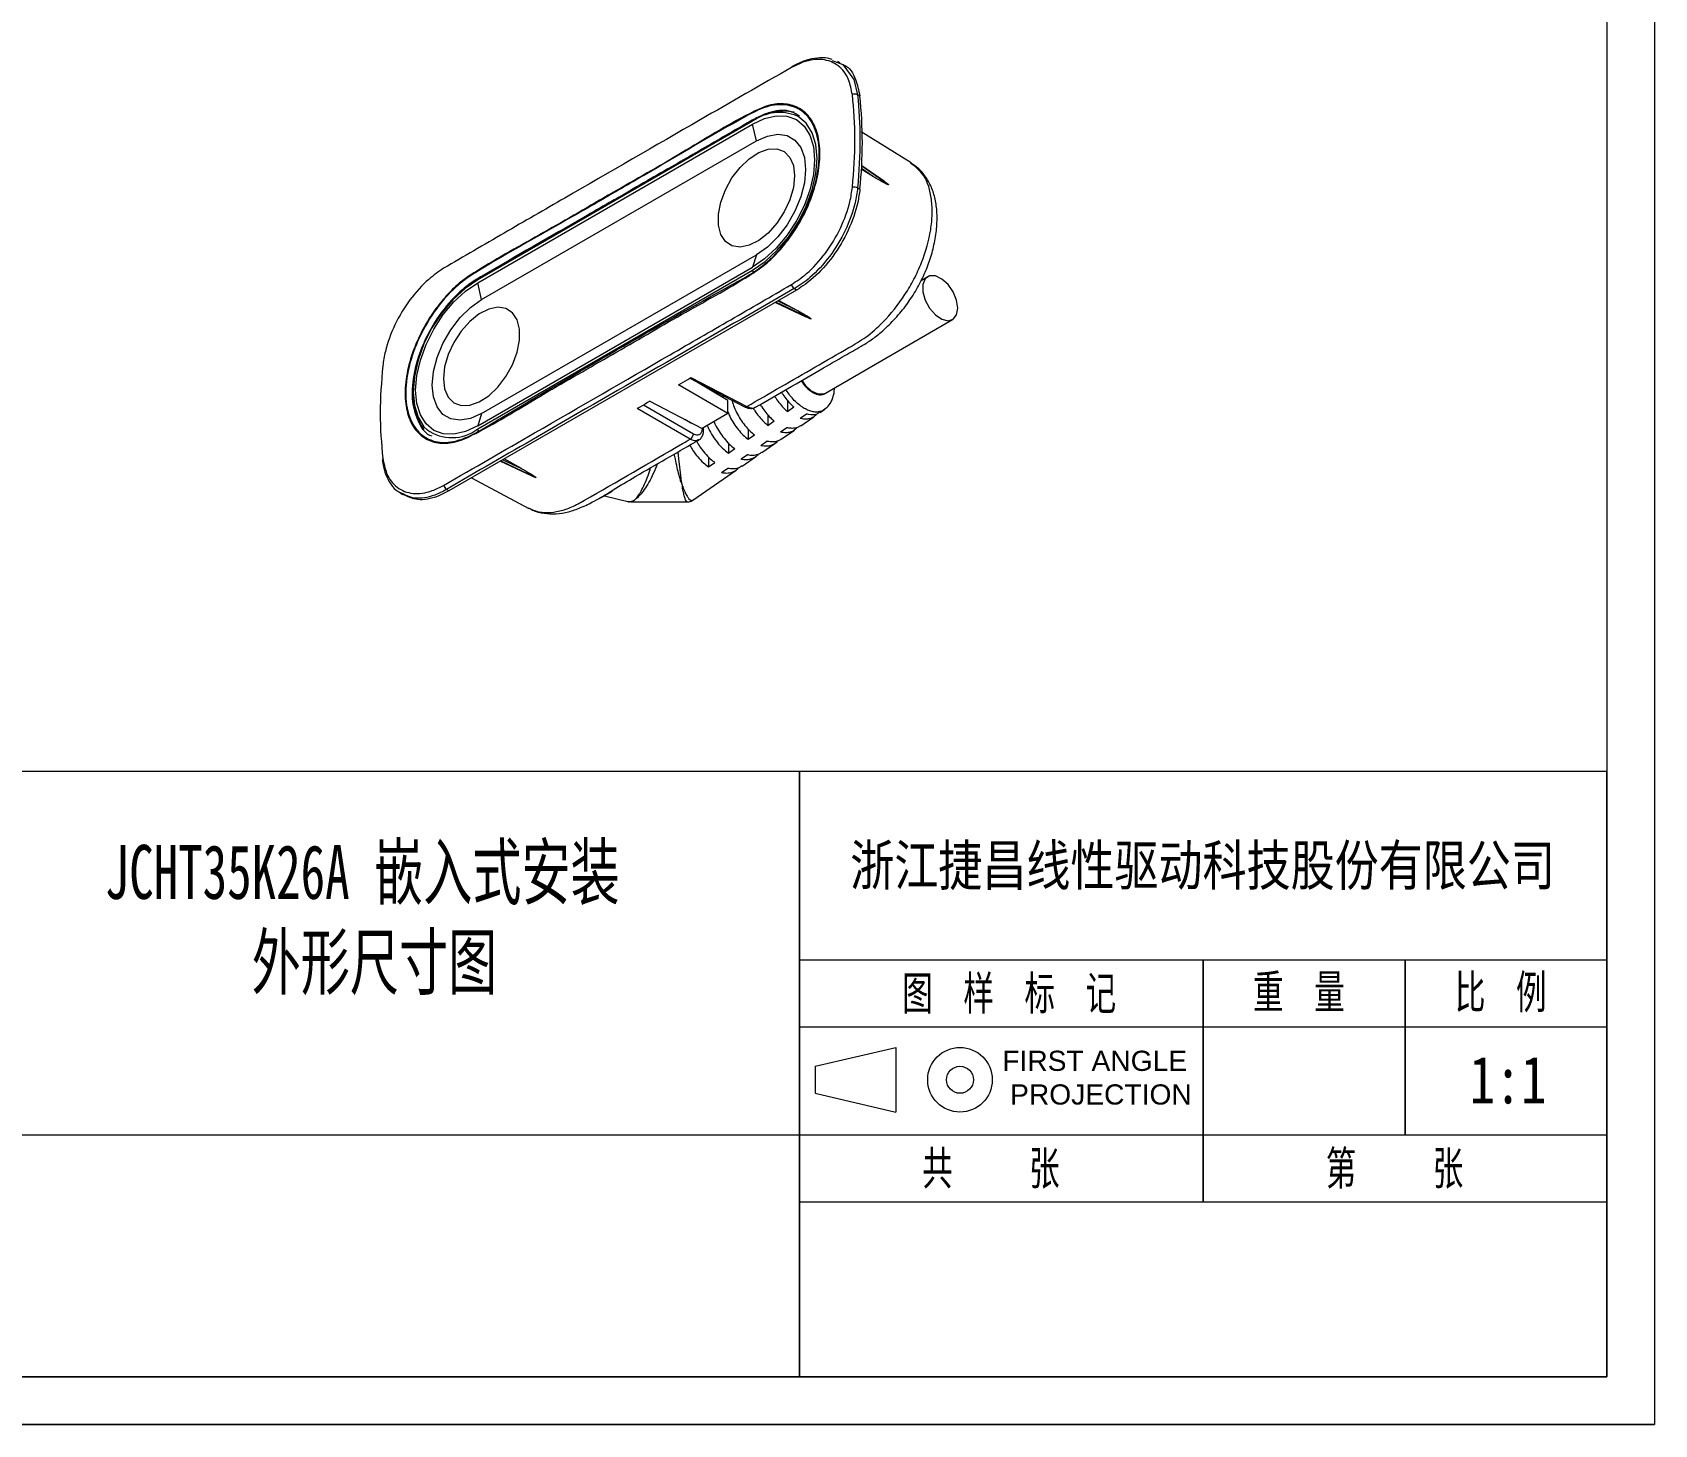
# Model space of a CAD drawing. Header units: millimetres. Extents: x 37 to 3702, y -325 to 1382.
# Drawn here: x 2406.6 to 2586.9, y -321.8 to -167.1 of the extents above; entities that cross this region are included whole.
import ezdxf

# ---------------------------------------------------------------- set-up
doc = ezdxf.new("R2010")
doc.units = ezdxf.units.MM
doc.layers.get('0').update_dxf_attribs({"lineweight": 20})
for name, color, linetype, lineweight in [('1轮廓实线层', 7, 'Continuous', 30), ('2细线层', 4, 'Continuous', 0), ('7标注层', 4, 'Continuous', 15), ('CAXA0', 7, 'Continuous', 70), ('图框层', 7, 'Continuous', 15)]:
    doc.layers.add(name, color=color, linetype=linetype, lineweight=lineweight)
doc.styles.add('PC_TEXTSTYLE', font='romans.shx', dxfattribs={"width": 0.8, "bigfont": 'hzfs.shx'})
doc.styles.add('标准', font='', dxfattribs={"width": 0.667})
doc.styles.get('标准').set_extended_font_data('SimSun')

msp = doc.modelspace()

# ---------------------------------------------------------------- linework, layer by layer
at = {"color": 7, "lineweight": 20}
for p, q in [((2495.49, -170.25), (2496.08, -170.48)), ((2496.38, -170.49), (2496.11, -170.35)), ((2498.56, -174.18), (2498.3, -174.05)), ((2486.62, -176.98), (2456.08, -194.62)), ((2456.08, -194.94), (2486.62, -177.31)), ((2486.69, -176.84), (2456.14, -194.48)), ((2487.05, -179.19), (2486.62, -177.31)), ((2486.71, -176.83), (2486.69, -176.84)), ((2504.27, -181.62), (2498.7, -178.16)), ((2456.5, -196.82), (2487.05, -179.19)), ((2501.3, -183.71), (2498.76, -181.95)), ((2501.73, -184.05), (2498.76, -182)), ((2500.08, -183.17), (2498.71, -182.33)), ((2500.08, -183.17), (2498.74, -182.24)), ((2498.56, -184.54), (2498.3, -184.4)), ((2456.5, -209.48), (2487.05, -191.84)), ((2487.05, -191.84), (2486.62, -193.23)), ((2456.08, -210.86), (2486.62, -193.23)), ((2456.08, -211.19), (2486.62, -193.56)), ((2506.11, -194.28), (2505.35, -194.72)), ((2491.52, -195.76), (2452.87, -218.08)), ((2456.5, -196.82), (2456.08, -194.94)), ((2491.52, -195.76), (2491.26, -195.6)), ((2489.16, -197.13), (2492.56, -198.74)), ((2493.13, -198.97), (2489.21, -197.1)), ((2489.43, -196.97), (2491.55, -197.98)), ((2489.56, -196.9), (2491.55, -197.98)), ((2494.72, -207.2), (2508.86, -199.04)), ((2479.78, -205.48), (2485.99, -208.7)), ((2483.89, -209.47), (2478.38, -206.29)), ((2479.64, -205.56), (2485.75, -208.73)), ((2483.89, -208.04), (2480.39, -205.95)), ((2479.7, -212.33), (2473.81, -208.93)), ((2474.51, -208.52), (2480.05, -211.72)), ((2475.21, -208.12), (2481.01, -211.13)), ((2483.31, -207.36), (2483.41, -207.76)), ((2483.89, -209.47), (2483.89, -208.04)), ((2490.51, -208.03), (2490.51, -209.25)), ((2490.51, -209.25), (2491.22, -208.75)), ((2494.14, -209.36), (2494.66, -209)), ((2456.5, -209.48), (2456.08, -210.86)), ((2479.67, -210.48), (2479.1, -210.14)), ((2483.89, -209.47), (2481.01, -211.13)), ((2488.32, -209.61), (2488.32, -210.79)), ((2488.32, -210.79), (2489.03, -210.29)), ((2492.63, -209.54), (2491.93, -210.02)), ((2491.98, -210.85), (2493.44, -209.84)), ((2479.8, -212.9), (2480.64, -212.42)), ((2481.19, -211.3), (2481.19, -211.02)), ((2481.19, -211.3), (2481.19, -211.29)), ((2486.13, -211.18), (2486.13, -212.34)), ((2486.13, -212.34), (2486.84, -211.84)), ((2488.25, -212.56), (2487.54, -213.05)), ((2490.44, -211.05), (2489.73, -211.54)), ((2489.81, -212.34), (2491.28, -211.33)), ((2460.94, -215.59), (2459.01, -214.53)), ((2481.74, -214.31), (2481.74, -215.42)), ((2483.94, -212.75), (2483.94, -213.88)), ((2483.94, -213.88), (2484.64, -213.38)), ((2486.06, -214.07), (2485.35, -214.56)), ((2485.49, -215.31), (2486.95, -214.3)), ((2487.65, -213.82), (2489.12, -212.82)), ((2458.62, -214.76), (2462.01, -216.37)), ((2458.66, -214.74), (2462.55, -216.59)), ((2458.88, -214.61), (2460.94, -215.59)), ((2479.98, -219.11), (2484.79, -215.79)), ((2481.74, -215.42), (2482.45, -214.93)), ((2483.87, -215.58), (2483.16, -216.07)), ((2452.87, -218.08), (2452.61, -217.91)), ((2455.4, -216.62), (2461.76, -220.02)), ((2470.01, -218.7), (2471.07, -218.09)), ((2478.71, -217.09), (2478.67, -217.09)), ((2478.83, -217.55), (2478.86, -217.54)), ((2447.46, -218.32), (2447.71, -218.48)), ((2470.16, -218.61), (2472.75, -219.26)), ((2472.75, -219.23), (2473.11, -219.27)), ((2473.1, -219.3), (2479.36, -219.3)), ((2493.6, -282.02), (2502.57, -279.93)), ((2502.57, -279.93), (2502.57, -287.11)), ((2493.6, -282.02), (2493.6, -285.01)), ((2493.6, -285.01), (2502.57, -287.11))]:
    msp.add_line(p, q, dxfattribs=at)
at = {"color": 7, "lineweight": 20, "flags": 128}
for points in [[(2496.08, -170.48), (2496.66, -170.7), (2497.88, -172.34), (2498.3, -174.05), (2498.3, -174.05), (2498.3, -174.05)], [(2486.62, -177.31), (2487.97, -176.68), (2489.26, -176.39), (2490.45, -176.44), (2491.5, -176.82), (2492.36, -177.54), (2492.99, -178.54), (2493.39, -179.81), (2493.52, -181.29), (2493.39, -182.92), (2492.99, -184.64), (2492.36, -186.38), (2491.5, -188.08), (2490.45, -189.68), (2489.26, -191.1), (2487.97, -192.3), (2486.62, -193.23)], [(2486.62, -193.56), (2488.02, -192.59), (2489.37, -191.34), (2490.61, -189.86), (2491.7, -188.2), (2492.59, -186.43), (2493.25, -184.61), (2493.66, -182.82), (2493.8, -181.13), (2493.66, -179.59), (2493.25, -178.27), (2492.59, -177.22), (2491.7, -176.48), (2491.55, -176.4)], [(2487.05, -179.19), (2488.27, -178.64), (2489.43, -178.44), (2490.46, -178.59), (2491.33, -179.09), (2491.99, -179.92), (2492.39, -181.02), (2492.53, -182.35), (2492.39, -183.84), (2491.99, -185.41), (2491.33, -186.99), (2490.46, -188.49), (2489.43, -189.84), (2488.27, -190.98), (2487.05, -191.84)], [(2491.29, -183.06), (2491.16, -184.36), (2490.77, -185.73), (2490.14, -187.08), (2489.32, -188.34), (2488.36, -189.42), (2487.31, -190.25), (2486.25, -190.78), (2485.24, -190.99), (2484.34, -190.85), (2483.62, -190.37), (2483.1, -189.59), (2482.84, -188.56), (2482.84, -187.33), (2483.1, -185.99), (2483.62, -184.62), (2484.34, -183.3), (2485.24, -182.12), (2486.25, -181.16), (2487.31, -180.47), (2488.36, -180.1), (2489.32, -180.06), (2490.14, -180.37), (2490.77, -181.01), (2491.16, -181.92), (2491.29, -183.06)], [(2456.08, -194.62), (2454.68, -195.58), (2453.33, -196.83), (2452.09, -198.31), (2451, -199.97), (2450.11, -201.74), (2449.45, -203.56), (2449.04, -205.35), (2448.9, -207.05), (2449.04, -208.58), (2449.45, -209.9), (2450.11, -210.95), (2450.41, -211.26)], [(2509.43, -197.78), (2509.3, -196.89), (2508.92, -195.97), (2508.35, -195.15), (2507.66, -194.53), (2506.95, -194.19), (2506.31, -194.19), (2505.83, -194.52), (2505.57, -195.14), (2505.57, -195.97), (2505.83, -196.89), (2506.31, -197.77), (2506.95, -198.51), (2507.66, -199), (2508.35, -199.17), (2508.92, -199), (2509.3, -198.52), (2509.43, -197.78)], [(2456.08, -210.86), (2454.73, -211.49), (2453.44, -211.78), (2452.25, -211.73), (2451.2, -211.35), (2450.34, -210.64), (2449.71, -209.63), (2449.31, -208.36), (2449.18, -206.88), (2449.31, -205.25), (2449.71, -203.53), (2450.34, -201.79), (2451.2, -200.09), (2452.25, -198.49), (2453.44, -197.07), (2454.73, -195.87), (2456.08, -194.94)], [(2456.5, -209.48), (2455.28, -210.02), (2454.12, -210.22), (2453.08, -210.07), (2452.22, -209.57), (2451.56, -208.74), (2451.16, -207.64), (2451.02, -206.31), (2451.16, -204.82), (2451.56, -203.25), (2452.22, -201.68), (2453.08, -200.17), (2454.12, -198.82), (2455.28, -197.68), (2456.5, -196.82)], [(2452.26, -205.6), (2452.39, -206.74), (2452.78, -207.65), (2453.41, -208.29), (2454.23, -208.6), (2455.19, -208.56), (2456.23, -208.19), (2457.3, -207.5), (2458.31, -206.54), (2459.21, -205.36), (2459.93, -204.05), (2460.45, -202.67), (2460.71, -201.33), (2460.71, -200.1), (2460.45, -199.07), (2459.93, -198.29), (2459.21, -197.81), (2458.31, -197.67), (2457.3, -197.88), (2456.23, -198.41), (2455.19, -199.25), (2454.23, -200.32), (2453.41, -201.58), (2452.78, -202.93), (2452.39, -204.3), (2452.26, -205.6)], [(2478.38, -206.29), (2478.64, -206.14), (2478.91, -205.99), (2479.17, -205.83), (2479.43, -205.68), (2479.78, -205.48)], [(2482.46, -207.18), (2482.55, -207.1), (2482.58, -207.07)], [(2492.09, -205.81), (2492.47, -206.33), (2493.16, -206.95), (2493.87, -207.29), (2494.51, -207.29), (2494.72, -207.2)], [(2475.21, -208.12), (2474.95, -208.27), (2474.68, -208.42), (2474.42, -208.57), (2474.16, -208.72), (2473.81, -208.93)], [(2478.34, -213.75), (2478.41, -214.5), (2478.51, -215.43), (2478.61, -216.31), (2478.71, -217.09), (2478.71, -217.09), (2478.71, -217.09)], [(2469.58, -218.93), (2470.01, -218.7), (2470.01, -218.7)]]:
    msp.add_lwpolyline(points, dxfattribs=at)
at = {"color": 7, "lineweight": 20}
for radius in [3.59, 1.5]:
    msp.add_circle((2509.68, -283.52), radius, dxfattribs=at)
for centre, radius, start, end in [((2491.13, -171.08), 0.188, 119.6134, 162.4997), ((2498, -174.68), 0.702, 65.0023, 113.2062), ((2450.77, -179.36), 48.06, 353.813, 6.187), ((2489.62, -181.2), 5.17, 68.0541, 125.4088), ((2490.05, -181.58), 5.71, 78.0206, 124.2208), ((2486.77, -176.96), 0.148, 125.0133, 186.2988), ((2497.9, -185.23), 0.919, 64.1447, 100.8078), ((2456.22, -194.6), 0.148, 125.0133, 186.2988), ((2487.08, -193.54), 0.456, 182.5389, 216.8015), ((2491.72, -194.95), 0.798, 194.0224, 234.7857), ((2455.12, -207.57), 6.23, 176.3302, 216.3371), ((2485.84, -208.5), 0.245, 247.6769, 306.785), ((2453.2, -207.4), 4.76, 234.2166, 307.194), ((2456.53, -211.17), 0.456, 182.5385, 216.7864), ((2479.31, -211.7), 0.736, 301.2918, 358.7076), ((2480.95, -211.33), 0.25, 8.3076, 63.8327), ((2445.72, -214.61), 0.243, 139.5731, 185.9303), ((2453.05, -217.26), 0.785, 194.5627, 236.1302)]:
    msp.add_arc(centre, radius, start, end, dxfattribs=at)
msp.add_ellipse((2478.97, -212.91), major_axis=(-0.71, 6.39), ratio=0.1444, start_param=2.267952, end_param=2.366779, dxfattribs=at)
for points, knots in [([(2490.95, -171.02), (2487.57, -172.96), (2479.17, -177.78), (2468.53, -183.94), (2459.02, -189.42), (2454.53, -192.03), (2452.29, -193.34)], [0, 0, 0, 0, 0.2619286, 0.6513845, 0.8256918, 1, 1, 1, 1]), ([(2497.72, -174.04), (2497.61, -173.47), (2497.35, -172.12), (2496.22, -170.68), (2494.44, -169.99), (2492.58, -170.22), (2491.38, -170.81), (2490.95, -171.02)], [0, 0, 0, 0, 0.171095, 0.40378, 0.63666, 0.869612, 1, 1, 1, 1]), ([(2495.48, -170.15), (2495.31, -170.09), (2494.8, -169.92), (2493.83, -169.93), (2492.6, -170.18), (2491.65, -170.57), (2491.13, -170.87), (2491.04, -170.92)], [0, 0, 0, 0, 0.1276733, 0.393948, 0.6628056, 0.9397532, 1, 1, 1, 1]), ([(2496.67, -170.71), (2496.72, -170.73), (2497.4, -170.95), (2498.12, -172.14), (2498.42, -173.56), (2498.56, -174.18)], [0, 0, 0, 0, 0.044609, 0.579316, 1, 1, 1, 1]), ([(2497.72, -184.33), (2497.87, -182.54), (2498.15, -178.94), (2497.87, -175.68), (2497.72, -174.04)], [0, 0, 0, 0, 0.495668, 1, 1, 1, 1]), ([(2498.3, -174.05), (2498.43, -175.67), (2498.7, -178.96), (2498.43, -182.58), (2498.3, -184.4)], [0, 0, 0, 0, 0.496121, 1, 1, 1, 1]), ([(2471.09, -184.93), (2473.64, -183.48), (2478.71, -180.6), (2484.47, -177), (2488.4, -175.12), (2490.31, -174.98), (2491.91, -175.48), (2493.14, -176.61), (2493.93, -178.34), (2494.21, -180.56), (2493.93, -183.1), (2493.14, -185.75), (2492.01, -188.09), (2490.72, -190.07), (2489.39, -191.67), (2487.89, -193.09), (2484.31, -195.41), (2478.69, -198.44), (2471.07, -202.94), (2463.44, -207.23), (2457.66, -210.84), (2453.74, -212.73), (2451.82, -212.87), (2450.23, -212.37), (2448.99, -211.23), (2448.2, -209.51), (2447.92, -207.28), (2448.2, -204.74), (2448.99, -202.1), (2450.13, -199.75), (2451.41, -197.78), (2452.75, -196.18), (2454.24, -194.75), (2457.83, -192.43), (2463.44, -189.41), (2468.52, -186.41), (2471.08, -184.93), (2471.09, -184.93)], [0, 0, 0, 0, 0.0696601, 0.1382775, 0.1579007, 0.1763033, 0.1943849, 0.2124597, 0.2308905, 0.2497661, 0.2686417, 0.2870724, 0.3051473, 0.3187192, 0.3324166, 0.3462942, 0.3613267, 0.4300438, 0.4998021, 0.5695604, 0.6382775, 0.6579007, 0.6763033, 0.6943849, 0.7124597, 0.7308905, 0.7497661, 0.7686417, 0.7870724, 0.8051473, 0.8187192, 0.8324166, 0.8462942, 0.8613267, 0.9300438, 0.9998021, 1, 1, 1, 1]), ([(2471.07, -185.03), (2471.3, -184.89), (2472.48, -184.21), (2477.43, -181.37), (2482.86, -178.06), (2488.27, -175.19), (2490.59, -175.04), (2492.53, -175.95), (2493.78, -177.92), (2494.19, -180.68), (2493.72, -183.95), (2492.41, -187.35), (2490.42, -190.49), (2488.22, -192.79), (2486.16, -194.15), (2476.38, -199.56), (2466.58, -205.23), (2456.79, -211.1), (2454.72, -212.28), (2452.43, -212.88), (2450.27, -212.37), (2448.74, -210.79), (2447.99, -208.29), (2448.13, -205.17), (2449.14, -201.78), (2450.91, -198.45), (2452.89, -196.06), (2454.65, -194.56), (2459.09, -191.79), (2464.56, -188.8), (2469.59, -185.89), (2471.07, -185.03)], [0, 0, 0, 0, 0.00647, 0.03235, 0.135871, 0.15617, 0.179827, 0.203518, 0.227166, 0.250858, 0.274494, 0.298184, 0.32184, 0.345497, 0.361808, 0.378217, 0.614166, 0.630681, 0.64716, 0.670808, 0.694499, 0.718146, 0.741843, 0.765519, 0.789189, 0.812832, 0.837469, 0.849763, 0.86208, 0.959325, 1, 1, 1, 1]), ([(2491.86, -176.44), (2491.48, -176.21), (2490.52, -175.63), (2488.77, -175.86), (2487.07, -176.59), (2485.27, -177.64), (2482.12, -179.46), (2477.35, -182.22), (2473.48, -184.45), (2471.42, -185.64)], [0, 0, 0, 0, 0.077018, 0.194054, 0.257346, 0.320947, 0.449527, 0.706687, 1, 1, 1, 1]), ([(2485.99, -208.7), (2488.51, -207.24), (2492.29, -205.06), (2496.7, -202.51), (2499.25, -201.05), (2501.43, -199.14), (2503.25, -196.86), (2504.61, -194.53), (2505.71, -192.11), (2506.41, -189.61), (2506.63, -187.29), (2506.52, -185.15), (2505.87, -182.94), (2504.71, -182.05), (2504.17, -181.64)], [0, 0, 0, 0, 0.237008, 0.355512, 0.414803, 0.475904, 0.564987, 0.609112, 0.654524, 0.743053, 0.78772, 0.833734, 0.922577, 1, 1, 1, 1]), ([(2486.97, -208.76), (2489.36, -207.38), (2492.66, -205.48), (2496.59, -203.2), (2498.42, -202.17), (2499.82, -201.32), (2501.05, -200.35), (2502.34, -199.12), (2503.63, -197.59), (2504.74, -195.94), (2505.64, -194.23), (2506.34, -192.48), (2506.83, -190.7), (2507.12, -188.91), (2507.16, -187.21), (2506.97, -185.66), (2506.53, -184.27), (2505.83, -183.05), (2505.02, -182.13), (2504.4, -181.76), (2504.17, -181.62)], [0, 0, 0, 0, 0.231695, 0.319451, 0.377591, 0.412497, 0.447761, 0.494931, 0.541548, 0.586917, 0.630863, 0.673421, 0.717133, 0.762247, 0.808442, 0.850225, 0.890423, 0.933394, 0.975584, 1, 1, 1, 1]), ([(2501.73, -184.05), (2501.73, -184.05), (2501.73, -184.05), (2501.73, -184.05), (2501.72, -184.06), (2501.68, -184.05), (2501.52, -183.99), (2500.98, -183.7), (2500.47, -183.4), (2500.08, -183.17)], [0, 0, 0, 0, 0.001441, 0.003325, 0.006786, 0.018728, 0.075989, 0.303541, 1, 1, 1, 1]), ([(2501.3, -183.71), (2501.31, -183.71), (2501.36, -183.74), (2501.44, -183.8), (2501.54, -183.87), (2501.6, -183.92), (2501.65, -183.96), (2501.68, -183.98), (2501.7, -184), (2501.71, -184.01), (2501.72, -184.03), (2501.73, -184.03), (2501.73, -184.04), (2501.73, -184.04), (2501.73, -184.05), (2501.73, -184.05)], [0, 0, 0, 0, 0.036385, 0.350831, 0.561935, 0.703818, 0.799341, 0.863819, 0.907513, 0.937303, 0.957805, 0.97834, 0.986926, 0.99561, 1, 1, 1, 1]), ([(2471.42, -185.64), (2471.18, -185.77), (2470, -186.45), (2465.05, -189.31), (2459.91, -192.26), (2455.24, -194.98), (2454.32, -195.75), (2453.04, -196.98), (2451.48, -198.85), (2449.79, -202.02), (2448.84, -205.26), (2448.69, -208.26), (2449.45, -210.54), (2450.3, -211.8), (2450.98, -211.96), (2450.98, -211.96)], [0, 0, 0, 0, 0.0217175, 0.1085876, 0.4560679, 0.4964976, 0.5378306, 0.5420971, 0.6209968, 0.6967158, 0.7725209, 0.8483513, 0.9242379, 0.9999735, 1, 1, 1, 1]), ([(2490.95, -195.14), (2491.51, -194.77), (2492.85, -193.88), (2494.79, -191.72), (2496.48, -188.92), (2497.43, -186.34), (2497.65, -184.86), (2497.72, -184.33)], [0, 0, 0, 0, 0.171211, 0.404154, 0.637018, 0.869791, 1, 1, 1, 1]), ([(2498.3, -184.4), (2498.3, -184.4), (2498.25, -184.94), (2497.98, -186.5), (2497.03, -189.17), (2495.26, -192.1), (2493.24, -194.29), (2491.85, -195.27), (2491.26, -195.6), (2491.26, -195.6)], [0, 0, 0, 0, 0.000004, 0.130191, 0.363089, 0.596093, 0.829022, 0.999996, 1, 1, 1, 1]), ([(2498.56, -184.54), (2498.49, -185.04), (2498.28, -186.52), (2497.35, -189.15), (2495.62, -192.08), (2493.57, -194.4), (2492.15, -195.35), (2491.52, -195.76)], [0, 0, 0, 0, 0.117533, 0.350711, 0.583827, 0.816818, 1, 1, 1, 1]), ([(2452.29, -193.34), (2451.73, -193.72), (2450.42, -194.62), (2448.48, -196.78), (2446.79, -199.58), (2445.84, -202.16), (2445.61, -203.64), (2445.53, -204.17)], [0, 0, 0, 0, 0.171211, 0.404154, 0.637018, 0.869791, 1, 1, 1, 1]), ([(2452.29, -217.46), (2455.66, -215.52), (2464.05, -210.69), (2474.69, -204.54), (2484.2, -199.06), (2488.7, -196.45), (2490.95, -195.14)], [0, 0, 0, 0, 0.261929, 0.651384, 0.825692, 1, 1, 1, 1]), ([(2491.26, -195.6), (2488.88, -196.97), (2484.11, -199.71), (2474.61, -205.2), (2464.09, -211.26), (2455.98, -215.96), (2452.61, -217.91)], [0, 0, 0, 0, 0.184528, 0.369061, 0.738121, 1, 1, 1, 1]), ([(2491.55, -197.98), (2491.62, -198.02), (2491.83, -198.14), (2492.18, -198.34), (2492.52, -198.53), (2492.76, -198.68), (2492.9, -198.77), (2492.99, -198.83), (2493.04, -198.87), (2493.08, -198.9), (2493.1, -198.92), (2493.12, -198.93), (2493.12, -198.94), (2493.13, -198.95), (2493.13, -198.96), (2493.13, -198.96), (2493.13, -198.96), (2493.13, -198.97), (2493.13, -198.97), (2493.13, -198.97)], [0, 0, 0, 0, 0.125098, 0.375302, 0.625601, 0.748338, 0.830266, 0.885063, 0.921803, 0.946513, 0.963202, 0.974536, 0.982297, 0.98767, 0.992889, 0.995679, 0.997634, 0.999058, 1, 1, 1, 1]), ([(2493.13, -198.97), (2493.13, -198.97), (2493.12, -198.97), (2493.11, -198.97), (2493.08, -198.96), (2492.98, -198.93), (2492.8, -198.85), (2492.65, -198.78), (2492.57, -198.74)], [0, 0, 0, 0, 0.005682, 0.014061, 0.037526, 0.137226, 0.532564, 1, 1, 1, 1]), ([(2445.53, -204.17), (2445.38, -205.95), (2445.09, -209.54), (2445.38, -212.81), (2445.53, -214.46)], [0, 0, 0, 0, 0.495668, 1, 1, 1, 1]), ([(2489.84, -207.1), (2489.89, -207.19), (2490.07, -207.49), (2490.43, -207.96), (2490.85, -208.42), (2491.12, -208.66), (2491.22, -208.75)], [0, 0, 0, 0, 0.138142, 0.464791, 0.801369, 1, 1, 1, 1]), ([(2494.55, -209.06), (2494.53, -209.08), (2494.4, -209.19), (2494.12, -209.28), (2493.7, -209.34), (2493.24, -209.28), (2492.75, -209.11), (2492.25, -208.84), (2491.75, -208.48), (2491.25, -208.02), (2490.79, -207.48), (2490.48, -207.07), (2490.35, -206.84), (2490.34, -206.82)], [0, 0, 0, 0, 0.022199, 0.126552, 0.233756, 0.340124, 0.449641, 0.554054, 0.661375, 0.769604, 0.88118, 0.989414, 1, 1, 1, 1]), ([(2492.05, -205.83), (2492.13, -205.96), (2492.37, -206.36), (2492.9, -206.88), (2493.57, -207.3), (2494.19, -207.45), (2494.5, -207.33), (2494.65, -207.27)], [0, 0, 0, 0, 0.110127, 0.34489, 0.57223, 0.803046, 1, 1, 1, 1]), ([(2494.54, -209.04), (2494.71, -208.92), (2495.11, -208.64), (2495.53, -207.9), (2495.72, -207.19), (2495.72, -206.73), (2495.72, -206.62)], [0, 0, 0, 0, 0.222445, 0.523783, 0.889908, 1, 1, 1, 1]), ([(2484.34, -207.95), (2484.39, -208.16), (2484.5, -208.63), (2484.85, -209.37), (2485.27, -210.12), (2485.77, -210.81), (2486.29, -211.39), (2486.66, -211.7), (2486.84, -211.84)], [0, 0, 0, 0, 0.1406208, 0.3185078, 0.5020918, 0.6708259, 0.8452055, 1, 1, 1, 1]), ([(2485.75, -208.72), (2485.77, -208.73), (2485.97, -208.86), (2486.35, -208.92), (2486.76, -208.9), (2486.92, -208.77), (2486.96, -208.74)], [0, 0, 0, 0, 0.0593992, 0.5095534, 0.8930345, 1, 1, 1, 1]), ([(2485.99, -208.7), (2486.15, -208.76), (2486.47, -208.89), (2486.81, -208.88), (2486.93, -208.77), (2486.96, -208.75)], [0, 0, 0, 0, 0.444666, 0.889349, 1, 1, 1, 1]), ([(2486.69, -208.85), (2486.75, -208.96), (2486.95, -209.31), (2487.35, -209.83), (2487.83, -210.38), (2488.17, -210.67), (2488.32, -210.79)], [0, 0, 0, 0, 0.147474, 0.444868, 0.751905, 1, 1, 1, 1]), ([(2487.48, -208.47), (2487.54, -208.56), (2487.72, -208.88), (2488.1, -209.37), (2488.56, -209.9), (2488.89, -210.17), (2489.03, -210.29)], [0, 0, 0, 0, 0.127474, 0.436912, 0.75623, 1, 1, 1, 1]), ([(2489.08, -207.54), (2489.13, -207.63), (2489.31, -207.94), (2489.68, -208.41), (2490.11, -208.9), (2490.4, -209.15), (2490.51, -209.25)], [0, 0, 0, 0, 0.1333493, 0.4538937, 0.7843397, 1, 1, 1, 1]), ([(2479.67, -210.48), (2479.71, -210.5), (2479.77, -210.53), (2479.82, -210.52), (2479.84, -210.52)], [0, 0, 0, 0, 0.646936, 1, 1, 1, 1]), ([(2481.58, -210.8), (2481.63, -210.91), (2481.8, -211.32), (2482.18, -211.97), (2482.71, -212.72), (2483.3, -213.37), (2483.72, -213.71), (2483.94, -213.88)], [0, 0, 0, 0, 0.087306, 0.331654, 0.549216, 0.774489, 1, 1, 1, 1]), ([(2482.34, -210.36), (2482.39, -210.47), (2482.56, -210.87), (2482.93, -211.51), (2483.46, -212.25), (2484.03, -212.89), (2484.44, -213.22), (2484.64, -213.38)], [0, 0, 0, 0, 0.091113, 0.334544, 0.552958, 0.77901, 1, 1, 1, 1]), ([(2483.89, -209.33), (2483.95, -209.49), (2484.13, -209.91), (2484.52, -210.57), (2485.02, -211.27), (2485.56, -211.87), (2485.94, -212.19), (2486.13, -212.34)], [0, 0, 0, 0, 0.127452, 0.361865, 0.575641, 0.796674, 1, 1, 1, 1]), ([(2491.97, -210.84), (2491.86, -210.9), (2491.62, -211.05), (2491.17, -211.14), (2490.76, -211.12), (2490.51, -211.06), (2490.44, -211.05)], [0, 0, 0, 0, 0.261822, 0.567006, 0.881731, 1, 1, 1, 1]), ([(2493.75, -209.54), (2493.67, -209.64), (2493.47, -209.85), (2493.09, -210.03), (2492.64, -210.13), (2492.25, -210.1), (2492, -210.04), (2491.93, -210.02)], [0, 0, 0, 0, 0.2002635, 0.4372898, 0.6669504, 0.903618, 1, 1, 1, 1]), ([(2494.11, -209.3), (2494, -209.39), (2493.67, -209.67), (2493.11, -209.66), (2492.71, -209.55), (2492.63, -209.54)], [0, 0, 0, 0, 0.280709, 0.873035, 1, 1, 1, 1]), ([(2461.71, -219.97), (2462.01, -220.11), (2462.65, -220.42), (2463.84, -220.53), (2465.16, -220.36), (2466.55, -219.9), (2471.11, -217.34), (2475.49, -214.75), (2479.41, -212.49), (2479.7, -212.33)], [0, 0, 0, 0, 0.06523, 0.141145, 0.219271, 0.293046, 0.368696, 0.953575, 1, 1, 1, 1]), ([(2480.63, -212.39), (2480.55, -212.44), (2480.37, -212.54), (2480.03, -212.49), (2479.79, -212.37), (2479.7, -212.33)], [0, 0, 0, 0, 0.298095, 0.741977, 1, 1, 1, 1]), ([(2480.05, -211.72), (2480.12, -211.75), (2480.3, -211.84), (2480.58, -211.87), (2480.84, -211.75), (2481.02, -211.5), (2481.04, -211.23), (2481.06, -211.1)], [0, 0, 0, 0, 0.126921, 0.345261, 0.563529, 0.781764, 1, 1, 1, 1]), ([(2480.42, -212.58), (2480.54, -212.78), (2480.8, -213.24), (2481.31, -213.89), (2481.88, -214.49), (2482.28, -214.79), (2482.45, -214.93)], [0, 0, 0, 0, 0.2085032, 0.4839318, 0.7693387, 1, 1, 1, 1]), ([(2480.63, -212.4), (2480.67, -212.39), (2480.84, -212.32), (2481.05, -212.02), (2481.19, -211.65), (2481.18, -211.39), (2481.17, -211.29)], [0, 0, 0, 0, 0.091115, 0.443709, 0.802226, 1, 1, 1, 1]), ([(2489.42, -212.52), (2489.36, -212.59), (2489.18, -212.8), (2488.8, -213), (2488.3, -213.13), (2487.86, -213.12), (2487.6, -213.06), (2487.54, -213.05)], [0, 0, 0, 0, 0.134749, 0.403024, 0.657118, 0.919524, 1, 1, 1, 1]), ([(2489.8, -212.32), (2489.7, -212.39), (2489.46, -212.55), (2489, -212.64), (2488.57, -212.63), (2488.31, -212.57), (2488.25, -212.56)], [0, 0, 0, 0, 0.247071, 0.565162, 0.893547, 1, 1, 1, 1]), ([(2491.58, -211.03), (2491.51, -211.11), (2491.33, -211.32), (2490.95, -211.52), (2490.47, -211.63), (2490.06, -211.61), (2489.8, -211.55), (2489.73, -211.54)], [0, 0, 0, 0, 0.1643179, 0.4173955, 0.6598781, 0.9100279, 1, 1, 1, 1]), ([(2445.53, -214.46), (2445.65, -215.03), (2445.92, -216.38), (2447.05, -217.83), (2448.83, -218.51), (2450.69, -218.27), (2451.87, -217.68), (2452.29, -217.46)], [0, 0, 0, 0, 0.171095, 0.40378, 0.63666, 0.869612, 1, 1, 1, 1]), ([(2461.92, -220.06), (2462.01, -220.11), (2462.47, -220.38), (2463.45, -220.59), (2464.79, -220.68), (2466.17, -220.44), (2467.59, -219.94), (2469.15, -219.18), (2471.06, -218.02), (2473.53, -216.49), (2476.54, -214.79), (2478.73, -213.53), (2479.8, -212.9)], [0, 0, 0, 0, 0.016362, 0.087113, 0.158113, 0.230354, 0.302333, 0.385624, 0.485606, 0.624673, 0.816267, 1, 1, 1, 1]), ([(2478.67, -217.09), (2478.6, -216.84), (2478.46, -216.34), (2478.24, -215.48), (2478.07, -214.68), (2477.98, -214.16), (2477.94, -213.97)], [0, 0, 0, 0, 0.276964, 0.555179, 0.839463, 1, 1, 1, 1]), ([(2479.69, -213.06), (2479.79, -213.24), (2480.04, -213.68), (2480.54, -214.32), (2481.13, -214.95), (2481.55, -215.27), (2481.74, -215.42)], [0, 0, 0, 0, 0.180543, 0.458647, 0.746967, 1, 1, 1, 1]), ([(2487.25, -214.01), (2487.21, -214.07), (2487.03, -214.28), (2486.65, -214.49), (2486.11, -214.64), (2485.67, -214.62), (2485.4, -214.57), (2485.35, -214.56)], [0, 0, 0, 0, 0.1089, 0.39206, 0.657142, 0.931182, 1, 1, 1, 1]), ([(2487.64, -213.8), (2487.54, -213.87), (2487.29, -214.04), (2486.81, -214.15), (2486.38, -214.14), (2486.11, -214.08), (2486.06, -214.07)], [0, 0, 0, 0, 0.2358665, 0.5664237, 0.9080373, 1, 1, 1, 1]), ([(2445.48, -214.64), (2445.48, -214.67), (2445.53, -215.14), (2445.74, -216.04), (2446.25, -217.12), (2446.83, -217.89), (2447.28, -218.16), (2447.42, -218.24)], [0, 0, 0, 0, 0.022999, 0.297108, 0.589145, 0.877045, 1, 1, 1, 1]), ([(2460.94, -215.59), (2461.01, -215.63), (2461.36, -215.82), (2461.78, -216.06), (2462.17, -216.3), (2462.31, -216.39), (2462.41, -216.45), (2462.46, -216.5), (2462.5, -216.52), (2462.53, -216.54), (2462.54, -216.56), (2462.55, -216.57), (2462.55, -216.58), (2462.55, -216.58), (2462.55, -216.58), (2462.55, -216.59), (2462.55, -216.59)], [0, 0, 0, 0, 0.122615, 0.613155, 0.743721, 0.830402, 0.8879, 0.926022, 0.9513, 0.968077, 0.979235, 0.98669, 0.993251, 0.996221, 0.998598, 1, 1, 1, 1]), ([(2476.04, -215.07), (2476.01, -215.15), (2475.84, -215.64), (2475.48, -216.41), (2474.98, -217.36), (2474.5, -218.1), (2474.03, -218.65), (2473.75, -218.91), (2473.61, -219.01), (2473.6, -219.01)], [0, 0, 0, 0, 0.041764, 0.247189, 0.447419, 0.653283, 0.823352, 0.996782, 1, 1, 1, 1]), ([(2473.6, -219.01), (2473.61, -219.01), (2473.71, -218.91), (2473.92, -218.64), (2474.26, -218.09), (2474.63, -217.33), (2474.99, -216.46), (2475.21, -215.79), (2475.3, -215.5)], [0, 0, 0, 0, 0.003463, 0.189898, 0.379977, 0.600439, 0.826963, 1, 1, 1, 1]), ([(2485.09, -215.5), (2485.02, -215.58), (2484.8, -215.82), (2484.36, -216.04), (2483.79, -216.16), (2483.37, -216.1), (2483.16, -216.07)], [0, 0, 0, 0, 0.164748, 0.462238, 0.726758, 1, 1, 1, 1]), ([(2485.48, -215.3), (2485.33, -215.4), (2485.02, -215.58), (2484.47, -215.67), (2484.07, -215.61), (2483.87, -215.58)], [0, 0, 0, 0, 0.342629, 0.666212, 1, 1, 1, 1]), ([(2452.61, -217.91), (2452.61, -217.91), (2452.18, -218.17), (2450.96, -218.75), (2449.06, -219.09), (2447.96, -218.52), (2447.43, -218.24)], [0, 0, 0, 0, 0.000007, 0.226486, 0.631616, 1, 1, 1, 1]), ([(2452.87, -218.08), (2452.47, -218.28), (2451.28, -218.9), (2449.4, -219.25), (2448.27, -218.7), (2447.73, -218.44)], [0, 0, 0, 0, 0.20816, 0.621187, 1, 1, 1, 1]), ([(2462.55, -216.59), (2462.55, -216.59), (2462.55, -216.59), (2462.55, -216.59), (2462.54, -216.59), (2462.51, -216.59), (2462.42, -216.56), (2462.25, -216.49), (2462.1, -216.41), (2462.01, -216.37)], [0, 0, 0, 0, 0.005054, 0.010092, 0.018224, 0.039688, 0.125217, 0.464341, 1, 1, 1, 1]), ([(2479.36, -219.27), (2479.34, -219.28), (2479.29, -219.29), (2479.19, -219.1), (2479.06, -218.74), (2478.95, -218.26), (2478.85, -217.83), (2478.83, -217.57), (2478.83, -217.55)], [0, 0, 0, 0, 0.1204587, 0.3606032, 0.5634127, 0.7707226, 0.9735667, 1, 1, 1, 1]), ([(2478.86, -217.54), (2478.87, -217.57), (2478.93, -217.82), (2479.11, -218.23), (2479.35, -218.68), (2479.57, -219), (2479.79, -219.18), (2479.92, -219.13), (2479.98, -219.1)], [0, 0, 0, 0, 0.023892, 0.209261, 0.394409, 0.584015, 0.794069, 1, 1, 1, 1]), ([(2472.75, -219.24), (2472.79, -219.25), (2472.89, -219.3), (2473.08, -219.27), (2473.29, -219.2), (2473.46, -219.11), (2473.55, -219.05), (2473.59, -219.03), (2473.6, -219.02), (2473.6, -219.01)], [0, 0, 0, 0, 0.13008, 0.405704, 0.684084, 0.883528, 0.957355, 0.99216, 1, 1, 1, 1]), ([(2473.6, -219.01), (2473.6, -219.02), (2473.51, -219.11), (2473.33, -219.26), (2473.17, -219.28), (2473.1, -219.29)], [0, 0, 0, 0, 0.009605, 0.530679, 1, 1, 1, 1]), ([(2479.36, -219.28), (2479.4, -219.29), (2479.58, -219.32), (2479.83, -219.23), (2479.95, -219.11), (2479.98, -219.1)], [0, 0, 0, 0, 0.154569, 0.854789, 1, 1, 1, 1])]:
    msp.add_open_spline(points, degree=3, knots=knots, dxfattribs=at)
at = {"layer": '1轮廓实线层', "color": 7, "lineweight": 20}
for p, q in [((2312.42, -249.24), (2581.58, -249.24)), ((2312.42, -249.24), (2581.58, -249.24)), ((2491.86, -316.53), (2491.86, -249.24)), ((2491.86, -270.18), (2581.58, -270.18)), ((2491.86, -270.18), (2581.58, -270.18)), ((2536.72, -297.09), (2536.72, -270.18)), ((2536.72, -297.09), (2536.72, -270.18)), ((2559.15, -289.62), (2559.15, -270.18)), ((2559.15, -289.62), (2559.15, -270.18)), ((2491.86, -277.65), (2581.58, -277.65)), ((2491.86, -277.65), (2581.58, -277.65)), ((2402.14, -289.62), (2581.58, -289.62)), ((2402.14, -289.62), (2581.58, -289.62)), ((2491.86, -297.09), (2581.58, -297.09)), ((2491.86, -297.09), (2581.58, -297.09)), ((2312.42, -316.53), (2581.58, -316.53)), ((2312.42, -316.53), (2581.58, -316.53)), ((2312.42, -316.53), (2581.58, -316.53)), ((2312.42, -316.53), (2581.58, -316.53))]:
    msp.add_line(p, q, dxfattribs=at)
at = {"layer": '2细线层', "color": 7, "lineweight": 20}
for p, q in [((2586.88, -6.87), (2586.88, -321.83)), ((2141.47, -321.83), (2586.88, -321.83)), ((2586.88, -321.83), (2141.47, -321.83))]:
    msp.add_line(p, q, dxfattribs=at)
at = {"layer": 'CAXA0', "color": 7, "lineweight": 20}
for p, q in [((2312.42, -249.24), (2581.58, -249.24)), ((2312.42, -249.24), (2581.58, -249.24)), ((2491.86, -249.24), (2491.86, -316.53)), ((2581.58, -249.24), (2581.58, -316.53)), ((2581.58, -249.24), (2581.58, -316.53)), ((2491.86, -270.18), (2581.58, -270.18)), ((2491.86, -270.18), (2581.58, -270.18)), ((2536.72, -270.18), (2536.72, -297.09)), ((2536.72, -270.18), (2536.72, -297.09)), ((2559.15, -270.18), (2559.15, -289.62)), ((2559.15, -270.18), (2559.15, -289.62)), ((2491.86, -277.65), (2581.58, -277.65)), ((2491.86, -277.65), (2581.58, -277.65)), ((2402.14, -289.62), (2491.86, -289.62)), ((2402.14, -289.62), (2491.86, -289.62)), ((2491.86, -289.62), (2581.58, -289.62)), ((2491.86, -289.62), (2581.58, -289.62)), ((2491.86, -297.09), (2581.58, -297.09)), ((2491.86, -297.09), (2581.58, -297.09)), ((2581.58, -316.53), (2312.42, -316.53)), ((2581.58, -316.53), (2312.42, -316.53)), ((2581.58, -316.53), (2312.42, -316.53)), ((2581.58, -316.53), (2312.42, -316.53))]:
    msp.add_line(p, q, dxfattribs=at)
at = {"layer": '图框层', "color": 7, "lineweight": 20}
for p, q in [((2581.58, -12.17), (2581.58, -316.53)), ((2581.58, -12.17), (2581.58, -316.53)), ((2581.58, -316.53), (2581.58, -249.24)), ((2581.58, -316.53), (2581.58, -249.24)), ((2167.98, -316.53), (2581.58, -316.53))]:
    msp.add_line(p, q, dxfattribs=at)

# ---------------------------------------------------------------- texts
at = {"color": 7, "lineweight": 20, "style": '标准', "width": 0.667}
for s, p in [('图  样  标  记', (2503.26, -275.76)), ('图  样  标  记', (2503.26, -275.76)), ('重  量', (2542.25, -275.6)), ('重  量', (2542.25, -275.6)), ('比  例', (2564.68, -275.62)), ('比  例', (2564.68, -275.62)), ('比  例', (2564.68, -275.62)), ('比  例', (2564.68, -275.62)), ('共     张', (2505.48, -295.2)), ('共     张', (2505.48, -295.2)), ('第     张', (2550.34, -295.2)), ('第     张', (2550.34, -295.2))]:
    msp.add_text(s, height=3.738, dxfattribs=at).set_placement(p)
at = {"color": 7, "lineweight": 20, "attachment_point": 1}
for s, insert, char_height, width, style in [('JCHT35K26A 嵌入式安装\\P      外形尺寸图', (2414.62, -257.42), 6, 113.1261, '标准'), ('{\\fNSimSun|b0|i0|c134|p49;1:1}', (2566.31, -280.9), 5.25, 13.137, 'PC_TEXTSTYLE')]:
    msp.add_mtext(s, dxfattribs=dict(at, insert=insert, char_height=char_height, width=width, style=style))
at = {"color": 7, "lineweight": 20, "insert": (2514.38, -280.29), "char_height": 1.4953, "width": 26.3356, "attachment_point": 1}
msp.add_mtext('{\\fArial|b0|i0|c0|p32;\\H1.5x;FIRST ANGLE\\P PROJECTION}', dxfattribs=at)
at = {"layer": '7标注层', "color": 7, "lineweight": 20, "insert": (2536.64, -259.94), "char_height": 4.4859, "width": 117.9559, "attachment_point": 5, "style": 'PC_TEXTSTYLE'}
msp.add_mtext('{\\fSimSun|b0|i0|c134|p2;浙江捷昌线性驱动科技股份有限公司}', dxfattribs=at)

doc.saveas('drawing.dxf')
